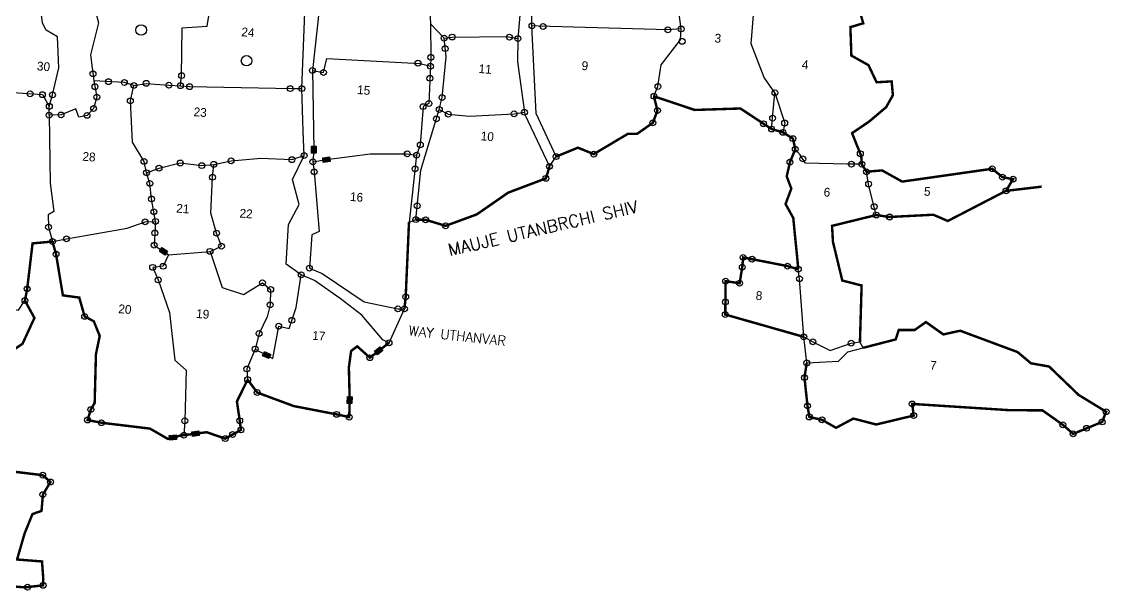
# Model space of a CAD drawing. Header units: metres. Extents: x 293241 to 295390, y 1981182 to 1984334.
# Drawn here: x 294275 to 295390, y 1981284 to 1981867 of the extents above; entities that cross this region are included whole.
import ezdxf

# ---------------------------------------------------------------- set-up
doc = ezdxf.new("R2010")
doc.units = ezdxf.units.M
doc.linetypes.add('DIVIDE', pattern=[1.25, 0.5, -0.25, 0, -0.25, 0, -0.25])
for name, color, linetype in [('OFF', 1, 'Continuous'), ('POLY_PARCEL', 6, 'Continuous'), ('POLY_ROAD', 30, 'Continuous'), ('SYM_STONE', 1, 'Continuous'), ('SYM_WELL', 1, 'Continuous'), ('TEXT_MAPOUT', 7, 'Continuous'), ('TEXT_PARCEL', 7, 'Continuous'), ('V_BOUND_LINE', 7, 'Continuous'), ('V_DIVIDE_LINE', 7, 'DIVIDE')]:
    doc.layers.add(name, color=color, linetype=linetype)
doc.styles.get("Standard").update_dxf_attribs({"font": 'simplex.shx'})
doc.styles.add('TEXT_MAP', font='')
doc.styles.get('TEXT_MAP').set_extended_font_data('Kruti Dev 050')

# ---------------------------------------------------------------- blocks, each defined once
blk = doc.blocks.new('STONE')
blk.add_circle((0, 0), 0.851)
blk = doc.blocks.new('STONESQUAREFILLED')
blk.add_hatch(color=256).paths.add_polyline_path([(0.7, -0.48), (0.7, 0.48), (-0.7, 0.48), (-0.7, -0.48)])
blk.add_lwpolyline([(-0.7, 0.48), (0.7, 0.48), (0.7, -0.48), (-0.7, -0.48)], close=True)
blk = doc.blocks.new('PAKKAWELL')
blk.add_circle((0, 0), 1.81)

msp = doc.modelspace()

# ---------------------------------------------------------------- linework, layer by layer
at = {"layer": 'OFF'}
for points in [[(294815.8, 1981718.4), (294822.5, 1981728.5)], [(294671.7, 1981661.4), (294678.7, 1981663.9)], [(294651.2, 1981537.5), (294667, 1981572.4)], [(295079.6, 1981516.8), (295076.6, 1981543.6)], [(295137.6, 1981532.4), (295134.2, 1981538.5)]]:
    msp.add_lwpolyline(points, dxfattribs=at)
at = {"layer": 'POLY_PARCEL'}
for points in [[(294950.8, 1981859.5), (294948.7, 1981875), (294948.5, 1981928.2), (294951.8, 1981944.1)], [(294302.8, 1981780.1), (294306.1, 1981791.9), (294312.5, 1981819.5), (294311.1, 1981851.5), (294299.4, 1981858.1), (294295.7, 1981865.6), (294291.6, 1981899.4), (294291.1, 1981912.1)], [(294315.5, 1981914), (294325.9, 1981911.3), (294347.2, 1981889.1), (294353.4, 1981865.9), (294345, 1981833.1), (294348.5, 1981806.3)], [(294437.2, 1981801.3), (294438.5, 1981811.6), (294439, 1981860.5), (294464.6, 1981862.3), (294470.3, 1981896.6), (294471.5, 1981906)], [(294681.4, 1981894), (294693, 1981878), (294693.8, 1981864.8)], [(295047, 1981794), (295035.9, 1981809.6), (295022.8, 1981844.2), (295025.4, 1981878.1), (295025.1, 1981887.8)], [(294950.8, 1981859.5), (294937.3, 1981858.6), (294804.2, 1981862.3), (294797.8, 1981862.7)], [(294707.7, 1981850.1), (294716, 1981851.2), (294771.7, 1981851.6), (294783.4, 1981849.6)], [(294922.9, 1981790.4), (294927, 1981800.4), (294930.2, 1981822.7), (294950, 1981848.5), (294950.8, 1981859.5)], [(294572.6, 1981816.9), (294584, 1981814.9), (294587.3, 1981829.2), (294683.2, 1981824.2), (294693.7, 1981821.2)], [(294348.5, 1981806.3), (294351.5, 1981789.6), (294348.2, 1981777.9), (294341.5, 1981770.8), (294333.2, 1981768.9), (294330, 1981777.7), (294314.8, 1981771.3), (294302.6, 1981771)], [(294389.5, 1981801.5), (294379.8, 1981804.5), (294348.5, 1981806.3)], [(294256.3, 1981795.1), (294295.7, 1981792.1), (294302.8, 1981780.1)], [(294402.5, 1981712), (294399.9, 1981723.6), (294388.2, 1981743.5), (294385.9, 1981785.7), (294389.5, 1981801.5)], [(294389.5, 1981801.5), (294402.2, 1981803.7), (294425.4, 1981801.9), (294437.2, 1981801.3)], [(294437.2, 1981801.3), (294446.7, 1981800.3), (294552.6, 1981798.3), (294561.8, 1981798.3)], [(295043.6, 1981756.8), (295047, 1981794)], [(295047, 1981794), (295057, 1981763), (295055.2, 1981753.4)], [(294302.6, 1981771), (294302.8, 1981780.1)], [(294702.8, 1981776.8), (294712, 1981772.1), (294733.9, 1981770.1), (294779.5, 1981772.5), (294790.1, 1981774)], [(294302.6, 1981771), (294303.5, 1981701.4), (294307.4, 1981672.1), (294301.6, 1981668.7), (294302, 1981656.1), (294306, 1981641.4)], [(294246.4, 1981731.8), (294238.8, 1981724), (294229.1, 1981703.2), (294219.5, 1981636.3), (294244.9, 1981586.4), (294256.4, 1981573.5), (294271.1, 1981570.9), (294277.8, 1981580.8)], [(294471.4, 1981720.6), (294489.2, 1981724.2), (294519.6, 1981726.9), (294551.6, 1981725.4), (294564.2, 1981729.6)], [(294573.1, 1981723.1), (294587, 1981725.5), (294632, 1981731.4), (294669.2, 1981731.4), (294679.5, 1981730.1)], [(295136.1, 1981720.7), (295120.7, 1981720.9), (295078.5, 1981721.8), (295072.9, 1981730.3), (295067.9, 1981736.1)], [(294402.5, 1981712), (294415.3, 1981716.7), (294437.1, 1981722), (294459.1, 1981719.3), (294471.4, 1981720.6)], [(294467.6, 1981631.3), (294479.3, 1981636.6), (294474.4, 1981650), (294468.5, 1981670.6), (294470.2, 1981707.3), (294471.4, 1981720.6)], [(294411.7, 1981662.1), (294407.6, 1981685.1), (294405.9, 1981701), (294402.5, 1981712)], [(295150.9, 1981668.6), (295143.1, 1981700.4), (295140.9, 1981713)], [(294306, 1981641.4), (294320.4, 1981644.2), (294382.7, 1981655.2), (294401.1, 1981661.6), (294411.7, 1981662.1)], [(294411.7, 1981662.1), (294410.3, 1981637.7), (294424.9, 1981627.9)], [(294424.9, 1981627.9), (294419.5, 1981616), (294408.8, 1981614.9), (294414.5, 1981602), (294425.9, 1981568.5), (294431.6, 1981519.7), (294443.3, 1981509.6), (294441.7, 1981457.5), (294440.8, 1981442.8)], [(294424.9, 1981627.9), (294467.6, 1981631.3)], [(294467.6, 1981631.3), (294480, 1981594.1), (294502, 1981587.2), (294521.4, 1981599.1), (294529.8, 1981592.2), (294529.3, 1981576.4), (294526.2, 1981564.2), (294517.9, 1981547.1), (294514, 1981531.1)], [(294514, 1981531.1), (294532.2, 1981521.5), (294538.1, 1981554.6), (294548.8, 1981552.3), (294555.9, 1981573.8), (294561.2, 1981607.2)], [(295076.6, 1981543.6), (295072.2, 1981603.2), (295071, 1981613)], [(294514, 1981531.1), (294505.4, 1981510.7), (294506.2, 1981499.7)]]:
    msp.add_lwpolyline(points, dxfattribs=at)
at = {"layer": 'POLY_ROAD'}
for points in [[(294672.7, 1981976.2), (294644.4, 1981986.9), (294623.1, 1981989.9), (294591.5, 1981984.9), (294579.6, 1981879.3), (294572.6, 1981816.9)], [(294797.8, 1981862.7), (294797.6, 1981884.5), (294807.6, 1981959.9)], [(294788.3, 1981909.8), (294783.4, 1981849.6)], [(294561.8, 1981798.3), (294561.8, 1981798.5), (294565.1, 1981884.8), (294566.7, 1981897.3)], [(294693.8, 1981864.8), (294694.1, 1981830.4), (294693.7, 1981821.2)], [(294707.7, 1981850.1), (294693.8, 1981864.8)], [(294822.5, 1981728.5), (294802.2, 1981772.8), (294797.8, 1981862.7)], [(294702.8, 1981776.8), (294705.6, 1981789.1), (294709.7, 1981830.8), (294707.7, 1981850.1)], [(294783.4, 1981849.6), (294782.9, 1981825.6), (294790.1, 1981774)], [(294572.6, 1981816.9), (294574, 1981735.6), (294573.1, 1981723.1)], [(294693.7, 1981821.2), (294692.1, 1981783.1), (294686.1, 1981779.8), (294683.3, 1981740.7), (294679.5, 1981730.1)], [(294564.2, 1981729.6), (294563.3, 1981754.8), (294561.8, 1981798.3)], [(294678.7, 1981663.9), (294683.7, 1981714.5), (294702.8, 1981776.8)], [(294790.1, 1981774), (294790.4, 1981771.6), (294815.8, 1981718.4)], [(294561.2, 1981607.2), (294545.7, 1981618.1), (294548, 1981658.8), (294558.9, 1981679.3), (294552.3, 1981704.9), (294564.2, 1981729.6)], [(294679.5, 1981730.1), (294671.7, 1981661.4)], [(294573.1, 1981723.1), (294574.4, 1981712.9), (294579.4, 1981651.8), (294572, 1981648.3), (294569.5, 1981614.1), (294582.5, 1981608.7), (294625.7, 1981579.5), (294660.3, 1981572.4), (294667, 1981572.4)], [(294651.2, 1981537.5), (294645, 1981540.6), (294623.2, 1981565.9), (294601.1, 1981583), (294574.8, 1981601.5), (294561.2, 1981607.2)], [(295076.6, 1981543.6), (295085.9, 1981538.5), (295103.5, 1981529.5), (295125.2, 1981537.2), (295134.2, 1981538.5)], [(295079.6, 1981516.8), (295112.2, 1981518.8), (295121.9, 1981528.4), (295137.6, 1981532.4)]]:
    msp.add_lwpolyline(points, dxfattribs=at)
at = {"layer": 'V_BOUND_LINE', "const_width": 2.51}
for points in [[(295136.1, 1981720.7), (295135.5, 1981729.2), (295126.1, 1981752.6), (295143.5, 1981764.4), (295161.1, 1981779.3), (295168, 1981791.6), (295166.7, 1981805.7), (295151.3, 1981804.8), (295142.9, 1981822.4), (295125.4, 1981832.2), (295124.4, 1981861.4), (295137.6, 1981865.3), (295124.7, 1981910.3), (295117.3, 1981914.4), (295108.7, 1981914.2), (295066.2, 1981898.5), (295035.1, 1981891.1), (295025.1, 1981887.8)], [(294822.5, 1981728.5), (294844.9, 1981737.7), (294861.2, 1981731.1), (294896.3, 1981752), (294905.8, 1981752), (294921.8, 1981763.2), (294926.5, 1981775.8), (294922.9, 1981790.4)], [(294922.9, 1981790.4), (294964.7, 1981776.4), (295011.6, 1981777.9), (295043.6, 1981756.8)], [(295043.6, 1981756.8), (295055.2, 1981753.4)], [(295055.2, 1981753.4), (295065.5, 1981747), (295067.9, 1981736.1)], [(295067.9, 1981736.1), (295062.4, 1981722.8), (295059.1, 1981708.3), (295063.8, 1981695.7), (295057.9, 1981679.9), (295065.8, 1981665.6), (295071, 1981613)], [(294678.7, 1981663.9), (294688.8, 1981663.7), (294709.2, 1981657.5), (294741.1, 1981669.2), (294773.5, 1981691.6), (294812.1, 1981706.2), (294815.8, 1981718.4)], [(295140.9, 1981713), (295136.1, 1981720.7)], [(295150.9, 1981668.6), (295164.6, 1981666.6), (295209.5, 1981668.9), (295224.3, 1981662.5), (295284, 1981693.4), (295291.2, 1981705.4), (295280.4, 1981707.4), (295269.9, 1981716.1), (295177.5, 1981702.9), (295156.9, 1981714.4), (295140.9, 1981713)], [(294667, 1981572.4), (294668.3, 1981584.6), (294671.7, 1981661.4)], [(295134.2, 1981538.5), (295135.9, 1981596.3), (295116.1, 1981601.4), (295106.5, 1981641.1), (295105.6, 1981657.5), (295150.9, 1981668.6)], [(294277.8, 1981580.8), (294280.1, 1981592.9), (294285.6, 1981639.5), (294306, 1981641.4)], [(294306, 1981641.4), (294309.7, 1981628.4), (294316.7, 1981586.2), (294333.5, 1981583.9), (294339, 1981564.6), (294348.4, 1981559.6), (294354.5, 1981544.6), (294350.6, 1981525.8), (294349.3, 1981475.8), (294345.3, 1981469), (294342, 1981458.3), (294356.2, 1981455.5), (294406, 1981449.5), (294424.4, 1981438.9), (294437.8, 1981442.5), (294440.8, 1981442.8)], [(295071, 1981613), (295059.9, 1981616.2), (295014.4, 1981625.1), (295013.5, 1981615.2), (295010.8, 1981598.6), (294996.4, 1981600.8), (294996.1, 1981566.5), (295076.6, 1981543.6)], [(294248.4, 1981518.5), (294275.3, 1981536.5), (294287.5, 1981563), (294277.8, 1981580.8)], [(295137.6, 1981532.4), (295170.9, 1981541), (295174, 1981550.6), (295190.4, 1981550.7), (295201.9, 1981558.8), (295219.7, 1981546.1), (295237, 1981549.9), (295295.9, 1981528), (295309.6, 1981516.5), (295328.2, 1981513.2), (295358.4, 1981484.1), (295386.7, 1981466.8), (295382.6, 1981456.3), (295352.9, 1981444.1), (295342.3, 1981453.4), (295321.4, 1981468.2), (295287.5, 1981468.4), (295187.8, 1981474.8), (295189.3, 1981462.9), (295150.9, 1981453.7), (295127.4, 1981459.8), (295109.7, 1981450.3), (295095.3, 1981458.5), (295082.3, 1981461.4), (295080.4, 1981472.8), (295077.3, 1981501.8), (295079.6, 1981516.8)], [(294506.2, 1981499.7), (294516, 1981486.5), (294553.5, 1981472.6), (294597.5, 1981464.1), (294610.4, 1981461.3), (294610.9, 1981478.8), (294610, 1981512), (294612.3, 1981529.1), (294618.6, 1981533.9), (294631.6, 1981522.2), (294651.2, 1981537.5)], [(294440.8, 1981442.8), (294448.2, 1981443.7), (294464.2, 1981445.8), (294483.2, 1981439.2), (294499.3, 1981448.1), (294498.1, 1981457.6), (294495.2, 1981477.4), (294506.2, 1981499.7)], [(294249.7, 1981288.8), (294278, 1981286.6), (294296.5, 1981288.7), (294296.6, 1981295.3), (294295.3, 1981313.2), (294269.7, 1981315.2), (294277.5, 1981342.1), (294285.5, 1981361.8), (294294.8, 1981365.1), (294296.2, 1981381.8), (294304, 1981394.7), (294296, 1981401.7), (294261.6, 1981405.9), (294257.2, 1981409.8), (294243.7, 1981411.1)]]:
    msp.add_lwpolyline(points, dxfattribs=at)
at = {"layer": 'V_DIVIDE_LINE', "ltscale": 10, "const_width": 2.51}
msp.add_lwpolyline([(295284, 1981693.4), (295320.6, 1981697.7)], dxfattribs=at)

# ---------------------------------------------------------------- block references
at = {"layer": 'SYM_STONE'}
for name, p, xscale, yscale, zscale, rotation in [('STONE', (294797.8, 1981862.7), 3.516156830935665, 3.516156830935665, 3.516156830935665, 355.5439727877528), ('STONE', (294809.2, 1981862.1), 3.516156830935665, 3.516156830935665, 3.516156830935665, 355.5439727877528), ('STONE', (294937.3, 1981858.6), 3.516156830935665, 3.516156830935665, 3.516156830935665, 355.5439727877528), ('STONE', (294950.8, 1981859.5), 3.516156830935665, 3.516156830935665, 3.516156830935665, 355.5439727877528), ('STONE', (294707.7, 1981850.1), 3.516156830935665, 3.516156830935665, 3.516156830935665, 355.5439727877528), ('STONE', (294716, 1981851.2), 3.516156830935665, 3.516156830935665, 3.516156830935665, 355.5439727877528), ('STONE', (294774.7, 1981851.1), 3.516156830935665, 3.516156830935665, 3.516156830935665, 355.5439727877528), ('STONE', (294783.4, 1981849.6), 3.516156830935665, 3.516156830935665, 3.516156830935665, 355.5439727877528), ('STONE', (294951.8, 1981846.8), 3.516156830935665, 3.516156830935665, 3.516156830935665, 355.5439727877528), ('STONE', (294708.8, 1981839.3), 3.516156830935665, 3.516156830935665, 3.516156830935665, 355.5439727877528), ('STONE', (294694.1, 1981830.4), 3.516156830935665, 3.516156830935665, 3.516156830935665, 355.5439727877528), ('STONE', (294347.6, 1981813.4), 3.516156830935665, 3.516156830935665, 3.516156830935665, 355.5439727877528), ('STONE', (294572.6, 1981816.9), 3.516156830935665, 3.516156830935665, 3.516156830935665, 355.5439727877528), ('STONE', (294584, 1981814.9), 3.516156830935665, 3.516156830935665, 3.516156830935665, 355.5439727877528), ('STONE', (294680.9, 1981824.4), 3.516156830935665, 3.516156830935665, 3.516156830935665, 355.5439727877528), ('STONE', (294693.7, 1981821.2), 3.516156830935665, 3.516156830935665, 3.516156830935665, 355.5439727877528), ('STONE', (294363.5, 1981805.4), 3.516156830935665, 3.516156830935665, 3.516156830935665, 355.5439727877528), ('STONE', (294379.8, 1981804.5), 3.516156830935665, 3.516156830935665, 3.516156830935665, 355.5439727877528), ('STONE', (294402.2, 1981803.7), 3.516156830935665, 3.516156830935665, 3.516156830935665, 355.5439727877528), ('STONE', (294438.5, 1981811.6), 3.516156830935665, 3.516156830935665, 3.516156830935665, 355.5439727877528), ('STONE', (294693.1, 1981808.9), 3.516156830935665, 3.516156830935665, 3.516156830935665, 355.5439727877528), ('STONE', (294283.1, 1981793), 3.516156830935665, 3.516156830935665, 3.516156830935665, 355.5439727877528), ('STONE', (294295.7, 1981792.1), 3.516156830935665, 3.516156830935665, 3.516156830935665, 355.5439727877528), ('STONE', (294306.1, 1981791.9), 3.516156830935665, 3.516156830935665, 3.516156830935665, 355.5439727877528), ('STONE', (294349.6, 1981800.3), 3.516156830935665, 3.516156830935665, 3.516156830935665, 355.5439727877528), ('STONE', (294389.5, 1981801.5), 3.516156830935665, 3.516156830935665, 3.516156830935665, 355.5439727877528), ('STONE', (294425.4, 1981801.9), 3.516156830935665, 3.516156830935665, 3.516156830935665, 355.5439727877528), ('STONE', (294437.2, 1981801.3), 3.516156830935665, 3.516156830935665, 3.516156830935665, 355.5439727877528), ('STONE', (294446.7, 1981800.3), 3.516156830935665, 3.516156830935665, 3.516156830935665, 355.5439727877528), ('STONE', (294549.9, 1981798.3), 3.516156830935665, 3.516156830935665, 3.516156830935665, 355.5439727877528), ('STONE', (294561.8, 1981798.3), 3.516156830935665, 3.516156830935665, 3.516156830935665, 355.5439727877528), ('STONE', (294927, 1981800.4), 3.516156830935665, 3.516156830935665, 3.516156830935665, 355.5439727877528), ('STONE', (294302.8, 1981780.1), 3.516156830935665, 3.516156830935665, 3.516156830935665, 355.5439727877528), ('STONE', (294351.5, 1981789.6), 3.516156830935665, 3.516156830935665, 3.516156830935665, 355.5439727877528), ('STONE', (294385.9, 1981785.7), 3.516156830935665, 3.516156830935665, 3.516156830935665, 355.5439727877528), ('STONE', (294692.1, 1981783.1), 3.516156830935665, 3.516156830935665, 3.516156830935665, 355.5439727877528), ('STONE', (294705.6, 1981789.1), 3.516156830935665, 3.516156830935665, 3.516156830935665, 355.5439727877528), ('STONE', (294922.9, 1981790.4), 3.516156830935665, 3.516156830935665, 3.516156830935665, 355.5439727877528), ('STONE', (294302.6, 1981771), 3.516156830935665, 3.516156830935665, 3.516156830935665, 355.5439727877528), ('STONE', (294314.8, 1981771.3), 3.516156830935665, 3.516156830935665, 3.516156830935665, 355.5439727877528), ('STONE', (294341.5, 1981770.8), 3.516156830935665, 3.516156830935665, 3.516156830935665, 355.5439727877528), ('STONE', (294348.2, 1981777.9), 3.516156830935665, 3.516156830935665, 3.516156830935665, 355.5439727877528), ('STONE', (294686.1, 1981779.8), 3.516156830935665, 3.516156830935665, 3.516156830935665, 355.5439727877528), ('STONE', (294702.8, 1981776.8), 3.516156830935665, 3.516156830935665, 3.516156830935665, 355.5439727877528), ('STONE', (294712, 1981772.1), 3.516156830935665, 3.516156830935665, 3.516156830935665, 355.5439727877528), ('STONE', (294779.5, 1981772.5), 3.516156830935665, 3.516156830935665, 3.516156830935665, 355.5439727877528), ('STONE', (294790.1, 1981774), 3.516156830935665, 3.516156830935665, 3.516156830935665, 355.5439727877528), ('STONE', (294926.5, 1981775.8), 3.516156830935665, 3.516156830935665, 3.516156830935665, 355.5439727877528), ('STONE', (294699.8, 1981767.2), 3.516156830935665, 3.516156830935665, 3.516156830935665, 355.5439727877528), ('STONE', (294921.8, 1981763.2), 3.516156830935665, 3.516156830935665, 3.516156830935665, 355.5439727877528), ('STONESQUAREFILLED', (294574, 1981735.6), 5.023081187050951, 5.023081187050951, 5.023081187050951, 269.2931395789582), ('STONE', (294683.3, 1981740.7), 3.516156830935665, 3.516156830935665, 3.516156830935665, 355.5439727877528), ('STONE', (294489.2, 1981724.2), 3.516156830935665, 3.516156830935665, 3.516156830935665, 355.5439727877528), ('STONE', (294551.6, 1981725.4), 3.516156830935665, 3.516156830935665, 3.516156830935665, 355.5439727877528), ('STONE', (294564.2, 1981729.6), 3.516156830935665, 3.516156830935665, 3.516156830935665, 355.5439727877528), ('STONESQUAREFILLED', (294587, 1981725.5), 5.023081187050951, 5.023081187050951, 5.023081187050951, 7.375764838060596), ('STONE', (294669.9, 1981731.3), 3.516156830935665, 3.516156830935665, 3.516156830935665, 355.5439727877528), ('STONE', (294679.5, 1981730.1), 3.516156830935665, 3.516156830935665, 3.516156830935665, 355.5439727877528), ('STONE', (294822.5, 1981728.5), 3.516156830935665, 3.516156830935665, 3.516156830935665, 355.5439727877528), ('STONE', (294861.2, 1981731.1), 3.516156830935665, 3.516156830935665, 3.516156830935665, 355.5439727877528), ('STONE', (294399.9, 1981723.6), 3.516156830935665, 3.516156830935665, 3.516156830935665, 355.5439727877528), ('STONE', (294415.3, 1981716.7), 3.516156830935665, 3.516156830935665, 3.516156830935665, 355.5439727877528), ('STONE', (294437.1, 1981722), 3.516156830935665, 3.516156830935665, 3.516156830935665, 355.5439727877528), ('STONE', (294459.1, 1981719.3), 3.516156830935665, 3.516156830935665, 3.516156830935665, 355.5439727877528), ('STONE', (294471.4, 1981720.6), 3.516156830935665, 3.516156830935665, 3.516156830935665, 355.5439727877528), ('STONE', (294573.1, 1981723.1), 3.516156830935665, 3.516156830935665, 3.516156830935665, 355.5439727877528), ('STONE', (294574.4, 1981712.9), 3.516156830935665, 3.516156830935665, 3.516156830935665, 355.5439727877528), ('STONE', (294677.9, 1981715.9), 3.516156830935665, 3.516156830935665, 3.516156830935665, 355.5439727877528), ('STONE', (294815.8, 1981718.4), 3.516156830935665, 3.516156830935665, 3.516156830935665, 355.5439727877528), ('STONE', (294402.5, 1981712), 3.516156830935665, 3.516156830935665, 3.516156830935665, 355.5439727877528), ('STONE', (294470.2, 1981707.3), 3.516156830935665, 3.516156830935665, 3.516156830935665, 355.5439727877528), ('STONE', (294812.1, 1981706.2), 3.516156830935665, 3.516156830935665, 3.516156830935665, 355.5439727877528), ('STONE', (294405.9, 1981701), 3.516156830935665, 3.516156830935665, 3.516156830935665, 355.5439727877528), ('STONE', (294407.6, 1981685.1), 3.516156830935665, 3.516156830935665, 3.516156830935665, 355.5439727877528), ('STONE', (294410, 1981671.9), 3.516156830935665, 3.516156830935665, 3.516156830935665, 355.5439727877528), ('STONE', (294680.1, 1981678.1), 3.516156830935665, 3.516156830935665, 3.516156830935665, 355.5439727877528), ('STONE', (294401.1, 1981661.6), 3.516156830935665, 3.516156830935665, 3.516156830935665, 355.5439727877528), ('STONE', (294411.7, 1981662.1), 3.516156830935665, 3.516156830935665, 3.516156830935665, 355.5439727877528), ('STONE', (294678.7, 1981663.9), 3.516156830935665, 3.516156830935665, 3.516156830935665, 355.5439727877528), ('STONE', (294688.8, 1981663.7), 3.516156830935665, 3.516156830935665, 3.516156830935665, 355.5439727877528), ('STONE', (294709.2, 1981657.5), 3.516156830935665, 3.516156830935665, 3.516156830935665, 355.5439727877528), ('STONE', (294302, 1981656.1), 3.516156830935665, 3.516156830935665, 3.516156830935665, 355.5439727877528), ('STONE', (294411, 1981650.2), 3.516156830935665, 3.516156830935665, 3.516156830935665, 355.5439727877528), ('STONE', (294474.4, 1981650), 3.516156830935665, 3.516156830935665, 3.516156830935665, 355.5439727877528), ('STONE', (294306, 1981641.4), 3.516156830935665, 3.516156830935665, 3.516156830935665, 355.5439727877528), ('STONE', (294320.4, 1981644.2), 3.516156830935665, 3.516156830935665, 3.516156830935665, 355.5439727877528), ('STONE', (294410.3, 1981637.7), 3.516156830935665, 3.516156830935665, 3.516156830935665, 355.5439727877528), ('STONE', (294479.3, 1981636.6), 3.516156830935665, 3.516156830935665, 3.516156830935665, 355.5439727877528), ('STONE', (294309.7, 1981628.4), 3.516156830935665, 3.516156830935665, 3.516156830935665, 355.5439727877528), ('STONESQUAREFILLED', (294419.9, 1981631.3), 5.02308118705095, 5.02308118705095, 5.02308118705095, 326.9575563979255), ('STONE', (294467.6, 1981631.3), 3.516156830935665, 3.516156830935665, 3.516156830935665, 355.5439727877528), ('STONE', (295014.4, 1981625.1), 3.516156830935665, 3.516156830935665, 3.516156830935665, 355.5439727877528), ('STONE', (294408.8, 1981614.9), 3.516156830935665, 3.516156830935665, 3.516156830935665, 355.5439727877528), ('STONE', (294419.5, 1981616), 3.516156830935665, 3.516156830935665, 3.516156830935665, 355.5439727877528), ('STONE', (294569.5, 1981614.1), 3.516156830935665, 3.516156830935665, 3.516156830935665, 355.5439727877528), ('STONE', (295013.5, 1981615.2), 3.516156830935665, 3.516156830935665, 3.516156830935665, 355.5439727877528), ('STONE', (295023.5, 1981623.3), 3.516156830935665, 3.516156830935665, 3.516156830935665, 355.5439727877528), ('STONE', (295059.9, 1981616.2), 3.516156830935665, 3.516156830935665, 3.516156830935665, 355.5439727877528), ('STONE', (295071, 1981613), 3.516156830935665, 3.516156830935665, 3.516156830935665, 355.5439727877528), ('STONE', (294414.5, 1981602), 3.516156830935665, 3.516156830935665, 3.516156830935665, 355.5439727877528), ('STONE', (294561.2, 1981607.2), 3.516156830935665, 3.516156830935665, 3.516156830935665, 355.5439727877528), ('STONE', (295072.2, 1981603.2), 3.516156830935665, 3.516156830935665, 3.516156830935665, 355.5439727877528), ('STONE', (294280.1, 1981592.9), 3.516156830935665, 3.516156830935665, 3.516156830935665, 355.5439727877528), ('STONE', (294521.4, 1981599.1), 3.516156830935665, 3.516156830935665, 3.516156830935665, 355.5439727877528), ('STONE', (294529.8, 1981592.2), 3.516156830935665, 3.516156830935665, 3.516156830935665, 355.5439727877528), ('STONE', (294996.4, 1981600.8), 3.516156830935665, 3.516156830935665, 3.516156830935665, 355.5439727877528), ('STONE', (295010.8, 1981598.6), 3.516156830935665, 3.516156830935665, 3.516156830935665, 355.5439727877528), ('STONE', (294277.8, 1981580.8), 3.516156830935665, 3.516156830935665, 3.516156830935665, 355.5439727877528), ('STONE', (294668.3, 1981584.6), 3.516156830935665, 3.516156830935665, 3.516156830935665, 355.5439727877528), ('STONE', (294996.2, 1981579.4), 3.516156830935665, 3.516156830935665, 3.516156830935665, 355.5439727877528), ('STONE', (294529.3, 1981576.4), 3.516156830935665, 3.516156830935665, 3.516156830935665, 355.5439727877528), ('STONE', (294660.3, 1981572.4), 3.516156830935665, 3.516156830935665, 3.516156830935665, 355.5439727877528), ('STONE', (294667, 1981572.4), 3.516156830935665, 3.516156830935665, 3.516156830935665, 355.5439727877528), ('STONE', (294339, 1981564.6), 3.516156830935665, 3.516156830935665, 3.516156830935665, 355.5439727877528), ('STONE', (294551.5, 1981560.6), 3.516156830935665, 3.516156830935665, 3.516156830935665, 355.5439727877528), ('STONE', (294996.1, 1981566.5), 3.516156830935665, 3.516156830935665, 3.516156830935665, 355.5439727877528), ('STONE', (294517.9, 1981547.1), 3.516156830935665, 3.516156830935665, 3.516156830935665, 355.5439727877528), ('STONE', (294538.1, 1981554.6), 3.516156830935665, 3.516156830935665, 3.516156830935665, 355.5439727877528), ('STONE', (294651.2, 1981537.5), 3.516156830935665, 3.516156830935665, 3.516156830935665, 355.5439727877528), ('STONE', (295076.6, 1981543.6), 3.516156830935665, 3.516156830935665, 3.516156830935665, 355.5439727877528), ('STONE', (295085.9, 1981538.5), 3.516156830935665, 3.516156830935665, 3.516156830935665, 355.5439727877528), ('STONE', (295125.2, 1981537.2), 3.516156830935665, 3.516156830935665, 3.516156830935665, 355.5439727877528), ('STONE', (294514, 1981531.1), 3.516156830935665, 3.516156830935665, 3.516156830935665, 355.5439727877528), ('STONESQUAREFILLED', (294525.7, 1981524.9), 5.02308118705095, 5.02308118705095, 5.02308118705095, 335.9479065817325), ('STONESQUAREFILLED', (294640.6, 1981529.3), 5.02308118705095, 5.02308118705095, 5.02308118705095, 40.19757371631587), ('STONE', (294631.6, 1981522.2), 3.516156830935665, 3.516156830935665, 3.516156830935665, 355.5439727877528), ('STONE', (295079.6, 1981516.8), 3.516156830935665, 3.516156830935665, 3.516156830935665, 355.5439727877528), ('STONE', (294505.4, 1981510.7), 3.516156830935665, 3.516156830935665, 3.516156830935665, 355.5439727877528), ('STONE', (295077.3, 1981501.8), 3.516156830935665, 3.516156830935665, 3.516156830935665, 355.5439727877528), ('STONE', (294506.2, 1981499.7), 3.516156830935665, 3.516156830935665, 3.516156830935665, 355.5439727877528), ('STONE', (294516, 1981486.5), 3.516156830935665, 3.516156830935665, 3.516156830935665, 355.5439727877528), ('STONESQUAREFILLED', (294610.9, 1981478.8), 5.02308118705095, 5.02308118705095, 5.02308118705095, 267.1684128675248), ('STONE', (294345.3, 1981469), 3.516156830935665, 3.516156830935665, 3.516156830935665, 355.5439727877528), ('STONE', (295080.4, 1981472.8), 3.516156830935665, 3.516156830935665, 3.516156830935665, 355.5439727877528), ('STONE', (295187.8, 1981474.8), 3.516156830935665, 3.516156830935665, 3.516156830935665, 355.5439727877528), ('STONE', (294342, 1981458.3), 3.516156830935665, 3.516156830935665, 3.516156830935665, 355.5439727877528), ('STONE', (294441.7, 1981457.5), 3.516156830935665, 3.516156830935665, 3.516156830935665, 355.5439727877528), ('STONE', (294498.1, 1981457.6), 3.516156830935665, 3.516156830935665, 3.516156830935665, 355.5439727877528), ('STONE', (294597.5, 1981464.1), 3.516156830935665, 3.516156830935665, 3.516156830935665, 355.5439727877528), ('STONE', (294610.4, 1981461.3), 3.516156830935665, 3.516156830935665, 3.516156830935665, 355.5439727877528), ('STONE', (295082.3, 1981461.4), 3.516156830935665, 3.516156830935665, 3.516156830935665, 355.5439727877528), ('STONE', (295095.3, 1981458.5), 3.516156830935665, 3.516156830935665, 3.516156830935665, 355.5439727877528), ('STONE', (295189.3, 1981462.9), 3.516156830935665, 3.516156830935665, 3.516156830935665, 355.5439727877528), ('STONE', (295382.6, 1981456.3), 3.516156830935665, 3.516156830935665, 3.516156830935665, 355.5439727877528), ('STONE', (295386.7, 1981466.8), 3.516156830935665, 3.516156830935665, 3.516156830935665, 355.5439727877528), ('STONE', (294356.2, 1981455.5), 3.516156830935665, 3.516156830935665, 3.516156830935665, 355.5439727877528), ('STONE', (294499.3, 1981448.1), 3.516156830935665, 3.516156830935665, 3.516156830935665, 355.5439727877528), ('STONE', (295342.3, 1981453.4), 3.516156830935665, 3.516156830935665, 3.516156830935665, 355.5439727877528), ('STONE', (295366.7, 1981449.8), 3.516156830935665, 3.516156830935665, 3.516156830935665, 355.5439727877528), ('STONESQUAREFILLED', (294429.6, 1981440.3), 5.023081187050949, 5.023081187050949, 5.023081187050949, 6.522810570005755), ('STONE', (294440.8, 1981442.8), 3.516156830935665, 3.516156830935665, 3.516156830935665, 355.5439727877528), ('STONESQUAREFILLED', (294452.8, 1981444.3), 5.02308118705095, 5.02308118705095, 5.02308118705095, 6.466755459041453), ('STONE', (294483.2, 1981439.2), 3.516156830935665, 3.516156830935665, 3.516156830935665, 355.5439727877528), ('STONE', (294490.8, 1981443.4), 3.516156830935665, 3.516156830935665, 3.516156830935665, 355.5439727877528), ('STONE', (295352.9, 1981444.1), 3.516156830935665, 3.516156830935665, 3.516156830935665, 355.5439727877528), ('STONE', (294296, 1981401.7), 3.516156830935665, 3.516156830935665, 3.516156830935665, 355.5439727877528), ('STONE', (294304, 1981394.7), 3.516156830935665, 3.516156830935665, 3.516156830935665, 355.5439727877528), ('STONE', (294296.2, 1981381.8), 3.516156830935665, 3.516156830935665, 3.516156830935665, 355.5439727877528), ('STONE', (294280.5, 1981286.9), 3.516156830935665, 3.516156830935665, 3.516156830935665, 355.5439727877528), ('STONE', (294296.5, 1981288.7), 3.516156830935665, 3.516156830935665, 3.516156830935665, 355.5439727877528)]:
    msp.add_blockref(name, p, dxfattribs=dict(at, xscale=xscale, yscale=yscale, zscale=zscale, rotation=rotation))
at = {"layer": 'SYM_STONE', "ltscale": 10, "xscale": 3.516156830935665, "yscale": 3.516156830935665, "zscale": 3.516156830935665, "rotation": 355.5439727877528}
for p in [(295047, 1981794), (295035.2, 1981762.3), (295044.6, 1981767.9), (295057, 1981763), (295043.6, 1981756.8), (295055.2, 1981753.4), (295065.5, 1981747), (295067.9, 1981736.1), (295075.6, 1981726.2), (295134.6, 1981731.5), (295062.4, 1981722.8), (295125.5, 1981720.8), (295136.1, 1981720.7), (295140.9, 1981713), (295269.9, 1981716.1), (295280.4, 1981707.4), (295291.2, 1981705.4), (295143.1, 1981700.4), (295284, 1981693.4), (295148.8, 1981677.2), (295150.9, 1981668.6), (295164.6, 1981666.6)]:
    msp.add_blockref('STONE', p, dxfattribs=at)
at = {"layer": 'SYM_WELL', "xscale": 2.981053128342452, "yscale": 2.981053128342452, "zscale": 2.981053128342452, "rotation": 355.5439727877528}
for p in [(294397, 1981858.4), (294505.1, 1981826.9)]:
    msp.add_blockref('PAKKAWELL', p, dxfattribs=at)

# ---------------------------------------------------------------- texts
at = {"layer": 'TEXT_MAPOUT'}
for s, height, rotation, p in [('MAUJE UTANBRCHI SHIV', 12.558, 13.0557, (294713.3, 1981626.5)), ('WAY UTHANVAR', 10.046, 353.6779, (294670.9, 1981545.3))]:
    msp.add_text(s, height=height, rotation=rotation, dxfattribs=at).set_placement(p)
at = {"layer": 'TEXT_PARCEL', "style": 'TEXT_MAP'}
for s, p in [('24', (294499.5, 1981852.1)), ('3', (294984.8, 1981845.7)), ('30', (294289.8, 1981817.1)), ('11', (294742.8, 1981814.4)), ('9', (294848.4, 1981817.5)), ('4', (295074.3, 1981818.6)), ('15', (294618.2, 1981792.8)), ('23', (294450.5, 1981770.1)), ('10', (294745, 1981745.3)), ('28', (294336.5, 1981724.4)), ('6', (295096.7, 1981687.8)), ('5', (295199.6, 1981688.6)), ('16', (294610.9, 1981683.1)), ('21', (294432.7, 1981671.2)), ('22', (294497.6, 1981666.1)), ('8', (295027, 1981581.7)), ('20', (294373.3, 1981568)), ('19', (294453.1, 1981563.1)), ('17', (294572.2, 1981540.7)), ('7', (295205.8, 1981510.1))]:
    msp.add_text(s, height=9.04, rotation=355.544, dxfattribs=at).set_placement(p)

doc.saveas('drawing.dxf')
